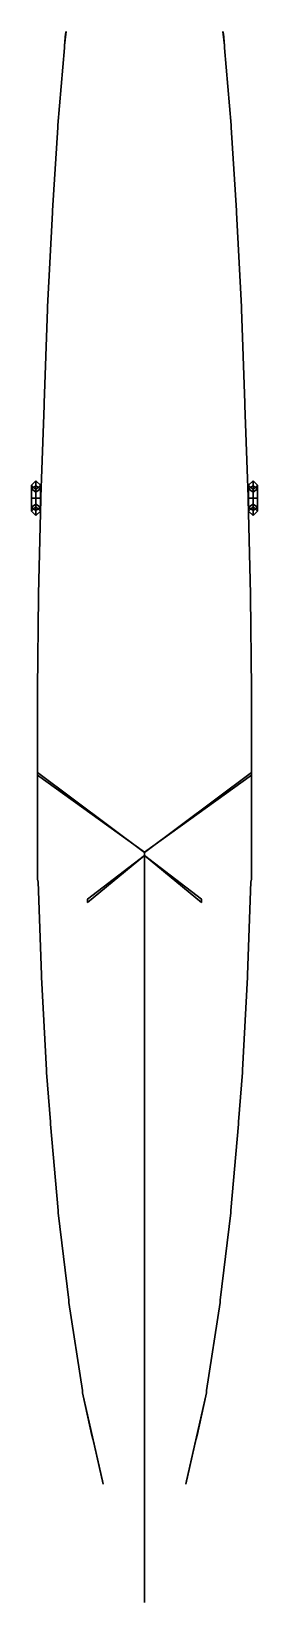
# Model space of a CAD drawing. Extents: x -2 to 2, y -15.1 to 12.9.
import ezdxf

# ---------------------------------------------------------------- set-up
doc = ezdxf.new("R2010")
doc.units = 0
doc.layers.add('RAILINGS', color=6, linetype='CONTINUOUS')
doc.layers.add('RING-BUOY', color=1, linetype='CONTINUOUS')

msp = doc.modelspace()

# ---------------------------------------------------------------- linework, layer by layer
at = {"layer": 'RAILINGS'}
for points in [[(-1.43, 12.68, 0.89), (-1.43, 12.68, 0.93), (-1.4, 12.93, 0.51), (-1.41, 12.89, 0.51)], [(-1.41, 12.89, 0.51), (-1.4, 12.93, 0.51), (-1.43, 12.68, 0.93), (-1.43, 12.68, 0.89)], [(-1.41, 12.89, 0.51), (-1.4, 12.93, 0.51), (-1.43, 12.68, 1.31), (-1.43, 12.68, 1.27)], [(-1.43, 12.68, 1.27), (-1.43, 12.68, 1.31), (-1.4, 12.93, 0.51), (-1.41, 12.89, 0.51)], [(1.41, 12.89, 0.51), (1.4, 12.93, 0.51), (1.43, 12.68, 0.93), (1.43, 12.68, 0.89)], [(1.43, 12.68, 0.89), (1.43, 12.68, 0.93), (1.4, 12.93, 0.51), (1.41, 12.89, 0.51)], [(1.43, 12.68, 1.27), (1.43, 12.68, 1.31), (1.4, 12.93, 0.51), (1.41, 12.89, 0.51)], [(1.41, 12.89, 0.51), (1.4, 12.93, 0.51), (1.43, 12.68, 1.31), (1.43, 12.68, 1.27)], [(-1.43, 12.64, 0.89), (-1.43, 12.64, 0.93), (-1.55, 11.26, 1), (-1.55, 11.26, 0.96)], [(-1.55, 11.26, 0.96), (-1.55, 11.26, 1), (-1.43, 12.64, 0.93), (-1.43, 12.64, 0.89)], [(-1.55, 11.26, 1.34), (-1.55, 11.26, 1.38), (-1.43, 12.64, 1.31), (-1.43, 12.64, 1.27)], [(-1.43, 12.64, 1.27), (-1.43, 12.64, 1.31), (-1.55, 11.26, 1.38), (-1.55, 11.26, 1.34)], [(-1.43, 12.68, 0.52), (-1.43, 12.64, 0.52), (-1.43, 12.64, 1.31), (-1.43, 12.68, 1.31)], [(-1.43, 12.68, 1.31), (-1.43, 12.64, 1.31), (-1.43, 12.64, 0.52), (-1.43, 12.68, 0.52)], [(1.43, 12.68, 0.52), (1.43, 12.64, 0.52), (1.43, 12.64, 1.31), (1.43, 12.68, 1.31)], [(1.43, 12.68, 1.31), (1.43, 12.64, 1.31), (1.43, 12.64, 0.52), (1.43, 12.68, 0.52)], [(1.43, 12.64, 1.27), (1.43, 12.64, 1.31), (1.55, 11.26, 1.38), (1.55, 11.26, 1.34)], [(1.55, 11.26, 1.34), (1.55, 11.26, 1.38), (1.43, 12.64, 1.31), (1.43, 12.64, 1.27)], [(1.55, 11.26, 0.96), (1.55, 11.26, 1), (1.43, 12.64, 0.93), (1.43, 12.64, 0.89)], [(1.43, 12.64, 0.89), (1.43, 12.64, 0.93), (1.55, 11.26, 1), (1.55, 11.26, 0.96)], [(-1.64, 9.74, 0.99), (-1.64, 9.74, 1.03), (-1.55, 11.22, 1), (-1.55, 11.22, 0.96)], [(-1.55, 11.22, 0.96), (-1.55, 11.22, 1), (-1.64, 9.74, 1.03), (-1.64, 9.74, 0.99)], [(-1.55, 11.22, 1.34), (-1.55, 11.22, 1.38), (-1.64, 9.74, 1.41), (-1.64, 9.74, 1.37)], [(-1.64, 9.74, 1.37), (-1.64, 9.74, 1.41), (-1.55, 11.22, 1.38), (-1.55, 11.22, 1.34)], [(-1.55, 11.26, 0.57), (-1.55, 11.22, 0.58), (-1.55, 11.22, 1.38), (-1.55, 11.26, 1.38)], [(-1.55, 11.26, 1.38), (-1.55, 11.22, 1.38), (-1.55, 11.22, 0.58), (-1.55, 11.26, 0.57)], [(1.55, 11.26, 1.38), (1.55, 11.22, 1.38), (1.55, 11.22, 0.58), (1.55, 11.26, 0.57)], [(1.55, 11.26, 0.57), (1.55, 11.22, 0.58), (1.55, 11.22, 1.38), (1.55, 11.26, 1.38)], [(1.64, 9.74, 1.37), (1.64, 9.74, 1.41), (1.55, 11.22, 1.38), (1.55, 11.22, 1.34)], [(1.55, 11.22, 1.34), (1.55, 11.22, 1.38), (1.64, 9.74, 1.41), (1.64, 9.74, 1.37)], [(1.55, 11.22, 0.96), (1.55, 11.22, 1), (1.64, 9.74, 1.03), (1.64, 9.74, 0.99)], [(1.64, 9.74, 0.99), (1.64, 9.74, 1.03), (1.55, 11.22, 1), (1.55, 11.22, 0.96)], [(-1.64, 9.7, 0.99), (-1.64, 9.7, 1.03), (-1.73, 8.02, 1.07), (-1.73, 8.02, 1.03)], [(-1.73, 8.02, 1.03), (-1.73, 8.02, 1.07), (-1.64, 9.7, 1.03), (-1.64, 9.7, 0.99)], [(-1.73, 8.02, 1.41), (-1.73, 8.02, 1.45), (-1.64, 9.7, 1.41), (-1.64, 9.7, 1.37)], [(-1.64, 9.7, 1.37), (-1.64, 9.7, 1.41), (-1.73, 8.02, 1.45), (-1.73, 8.02, 1.41)], [(-1.64, 9.74, 1.41), (-1.64, 9.7, 1.41), (-1.64, 9.7, 0.63), (-1.64, 9.74, 0.63)], [(-1.64, 9.74, 0.63), (-1.64, 9.7, 0.63), (-1.64, 9.7, 1.41), (-1.64, 9.74, 1.41)], [(1.64, 9.74, 1.41), (1.64, 9.7, 1.41), (1.64, 9.7, 0.63), (1.64, 9.74, 0.63)], [(1.64, 9.74, 0.63), (1.64, 9.7, 0.63), (1.64, 9.7, 1.41), (1.64, 9.74, 1.41)], [(1.64, 9.7, 1.37), (1.64, 9.7, 1.41), (1.73, 8.02, 1.45), (1.73, 8.02, 1.41)], [(1.73, 8.02, 1.41), (1.73, 8.02, 1.45), (1.64, 9.7, 1.41), (1.64, 9.7, 1.37)], [(1.73, 8.02, 1.03), (1.73, 8.02, 1.07), (1.64, 9.7, 1.03), (1.64, 9.7, 0.99)], [(1.64, 9.7, 0.99), (1.64, 9.7, 1.03), (1.73, 8.02, 1.07), (1.73, 8.02, 1.03)], [(-1.73, 7.98, 1.03), (-1.73, 7.98, 1.07), (-1.79, 6.3, 1.13), (-1.79, 6.3, 1.09)], [(-1.79, 6.3, 1.09), (-1.79, 6.3, 1.13), (-1.73, 7.98, 1.07), (-1.73, 7.98, 1.03)], [(-1.79, 6.3, 1.47), (-1.79, 6.3, 1.51), (-1.73, 7.98, 1.45), (-1.73, 7.98, 1.41)], [(-1.73, 7.98, 1.41), (-1.73, 7.98, 1.45), (-1.79, 6.3, 1.51), (-1.79, 6.3, 1.47)], [(-1.73, 8.02, 0.68), (-1.73, 7.98, 0.69), (-1.73, 7.98, 1.45), (-1.73, 8.02, 1.45)], [(-1.73, 8.02, 1.45), (-1.73, 7.98, 1.45), (-1.73, 7.98, 0.69), (-1.73, 8.02, 0.68)], [(1.73, 8.02, 0.68), (1.73, 7.98, 0.69), (1.73, 7.98, 1.45), (1.73, 8.02, 1.45)], [(1.73, 8.02, 1.45), (1.73, 7.98, 1.45), (1.73, 7.98, 0.69), (1.73, 8.02, 0.68)], [(1.79, 6.3, 1.47), (1.79, 6.3, 1.51), (1.73, 7.98, 1.45), (1.73, 7.98, 1.41)], [(1.73, 7.98, 1.41), (1.73, 7.98, 1.45), (1.79, 6.3, 1.51), (1.79, 6.3, 1.47)], [(1.79, 6.3, 1.09), (1.79, 6.3, 1.13), (1.73, 7.98, 1.07), (1.73, 7.98, 1.03)], [(1.73, 7.98, 1.03), (1.73, 7.98, 1.07), (1.79, 6.3, 1.13), (1.79, 6.3, 1.09)], [(-1.85, 4.63, 1.14), (-1.85, 4.63, 1.18), (-1.79, 6.26, 1.13), (-1.79, 6.26, 1.09)], [(-1.79, 6.26, 1.09), (-1.79, 6.26, 1.13), (-1.85, 4.63, 1.18), (-1.85, 4.63, 1.14)], [(-1.79, 6.26, 1.47), (-1.79, 6.26, 1.51), (-1.85, 4.63, 1.56), (-1.85, 4.63, 1.52)], [(-1.85, 4.63, 1.52), (-1.85, 4.63, 1.56), (-1.79, 6.26, 1.51), (-1.79, 6.26, 1.47)], [(-1.79, 6.3, 0.74), (-1.79, 6.26, 0.75), (-1.79, 6.26, 1.51), (-1.79, 6.3, 1.51)], [(-1.79, 6.3, 1.51), (-1.79, 6.26, 1.51), (-1.79, 6.26, 0.75), (-1.79, 6.3, 0.74)], [(1.79, 6.3, 1.51), (1.79, 6.26, 1.51), (1.79, 6.26, 0.75), (1.79, 6.3, 0.74)], [(1.79, 6.3, 0.74), (1.79, 6.26, 0.75), (1.79, 6.26, 1.51), (1.79, 6.3, 1.51)], [(1.79, 6.26, 1.47), (1.79, 6.26, 1.51), (1.85, 4.63, 1.56), (1.85, 4.63, 1.52)], [(1.85, 4.63, 1.52), (1.85, 4.63, 1.56), (1.79, 6.26, 1.51), (1.79, 6.26, 1.47)], [(1.79, 6.26, 1.09), (1.79, 6.26, 1.13), (1.85, 4.63, 1.18), (1.85, 4.63, 1.14)], [(1.85, 4.63, 1.14), (1.85, 4.63, 1.18), (1.79, 6.26, 1.13), (1.79, 6.26, 1.09)], [(-1.89, 2.9, 1.6), (-1.89, 2.9, 1.64), (-1.85, 4.59, 1.56), (-1.85, 4.59, 1.52)], [(-1.85, 4.59, 1.52), (-1.85, 4.59, 1.56), (-1.89, 2.9, 1.64), (-1.89, 2.9, 1.6)], [(-1.85, 4.59, 1.14), (-1.85, 4.59, 1.18), (-1.89, 2.9, 1.26), (-1.89, 2.9, 1.22)], [(-1.89, 2.9, 1.22), (-1.89, 2.9, 1.26), (-1.85, 4.59, 1.18), (-1.85, 4.59, 1.14)], [(-1.85, 4.63, 0.79), (-1.85, 4.59, 0.8), (-1.85, 4.59, 1.56), (-1.85, 4.63, 1.56)], [(-1.85, 4.63, 1.56), (-1.85, 4.59, 1.56), (-1.85, 4.59, 0.8), (-1.85, 4.63, 0.79)], [(1.85, 4.63, 1.56), (1.85, 4.59, 1.56), (1.85, 4.59, 0.8), (1.85, 4.63, 0.79)], [(1.85, 4.63, 0.79), (1.85, 4.59, 0.8), (1.85, 4.59, 1.56), (1.85, 4.63, 1.56)], [(1.89, 2.9, 1.6), (1.89, 2.9, 1.64), (1.85, 4.59, 1.56), (1.85, 4.59, 1.52)], [(1.85, 4.59, 1.52), (1.85, 4.59, 1.56), (1.89, 2.9, 1.64), (1.89, 2.9, 1.6)], [(1.89, 2.9, 1.22), (1.89, 2.9, 1.26), (1.85, 4.59, 1.18), (1.85, 4.59, 1.14)], [(1.85, 4.59, 1.14), (1.85, 4.59, 1.18), (1.89, 2.9, 1.26), (1.89, 2.9, 1.22)], [(-1.91, 1.21, 1.22), (-1.91, 1.21, 1.26), (-1.89, 2.86, 1.26), (-1.89, 2.86, 1.22)], [(-1.89, 2.86, 1.22), (-1.89, 2.86, 1.26), (-1.91, 1.21, 1.26), (-1.91, 1.21, 1.22)], [(-1.89, 2.86, 1.6), (-1.89, 2.86, 1.64), (-1.91, 1.21, 1.64), (-1.91, 1.21, 1.6)], [(-1.91, 1.21, 1.6), (-1.91, 1.21, 1.64), (-1.89, 2.86, 1.64), (-1.89, 2.86, 1.6)], [(-1.89, 2.9, 1.64), (-1.89, 2.86, 1.64), (-1.89, 2.86, 0.82), (-1.89, 2.9, 0.82)], [(-1.89, 2.9, 0.82), (-1.89, 2.86, 0.82), (-1.89, 2.86, 1.64), (-1.89, 2.9, 1.64)], [(1.89, 2.9, 1.64), (1.89, 2.86, 1.64), (1.89, 2.86, 0.82), (1.89, 2.9, 0.82)], [(1.89, 2.9, 0.82), (1.89, 2.86, 0.82), (1.89, 2.86, 1.64), (1.89, 2.9, 1.64)], [(1.89, 2.86, 1.6), (1.89, 2.86, 1.64), (1.91, 1.21, 1.64), (1.91, 1.21, 1.6)], [(1.91, 1.21, 1.6), (1.91, 1.21, 1.64), (1.89, 2.86, 1.64), (1.89, 2.86, 1.6)], [(1.89, 2.86, 1.22), (1.89, 2.86, 1.26), (1.91, 1.21, 1.26), (1.91, 1.21, 1.22)], [(1.91, 1.21, 1.22), (1.91, 1.21, 1.26), (1.89, 2.86, 1.26), (1.89, 2.86, 1.22)], [(-1.91, 1.21, 0.84), (-1.91, 1.17, 0.84), (-1.91, 1.17, 1.64), (-1.91, 1.21, 1.64)], [(-1.91, 1.21, 1.64), (-1.91, 1.17, 1.64), (-1.91, 1.17, 0.84), (-1.91, 1.21, 0.84)], [(-1.91, -0.49, 1.26), (-1.91, -0.49, 1.3), (-1.91, 1.17, 1.26), (-1.91, 1.17, 1.22)], [(-1.91, 1.17, 1.22), (-1.91, 1.17, 1.26), (-1.91, -0.49, 1.3), (-1.91, -0.49, 1.26)], [(-1.91, 1.17, 1.6), (-1.91, 1.17, 1.64), (-1.91, -0.49, 1.68), (-1.91, -0.49, 1.64)], [(-1.91, -0.49, 1.64), (-1.91, -0.49, 1.68), (-1.91, 1.17, 1.64), (-1.91, 1.17, 1.6)], [(1.91, 1.21, 0.84), (1.91, 1.17, 0.84), (1.91, 1.17, 1.64), (1.91, 1.21, 1.64)], [(1.91, 1.21, 1.64), (1.91, 1.17, 1.64), (1.91, 1.17, 0.84), (1.91, 1.21, 0.84)], [(1.91, -0.49, 1.64), (1.91, -0.49, 1.68), (1.91, 1.17, 1.64), (1.91, 1.17, 1.6)], [(1.91, 1.17, 1.6), (1.91, 1.17, 1.64), (1.91, -0.49, 1.68), (1.91, -0.49, 1.64)], [(1.91, 1.17, 1.22), (1.91, 1.17, 1.26), (1.91, -0.49, 1.3), (1.91, -0.49, 1.26)], [(1.91, -0.49, 1.26), (1.91, -0.49, 1.3), (1.91, 1.17, 1.26), (1.91, 1.17, 1.22)], [(-1.91, -0.33, 0.86), (-1.91, -0.28, 0.86), (0, -1.705, 4.98), (0, -1.7, 4.93)], [(0, -1.7, 4.93), (0, -1.705, 4.98), (-1.91, -0.28, 0.86), (-1.91, -0.33, 0.86)], [(1.91, -0.33, 0.86), (1.91, -0.28, 0.86), (0, -1.705, 4.98), (0, -1.7, 4.93)], [(0, -1.7, 4.93), (0, -1.705, 4.98), (1.91, -0.28, 0.86), (1.91, -0.33, 0.86)], [(-1.91, -0.49, 0.86), (-1.91, -0.53, 0.86), (-1.91, -0.53, 1.68), (-1.91, -0.49, 1.68)], [(-1.91, -0.49, 1.68), (-1.91, -0.53, 1.68), (-1.91, -0.53, 0.86), (-1.91, -0.49, 0.86)], [(-1.91, -2.19, 1.26), (-1.91, -2.19, 1.3), (-1.91, -0.53, 1.3), (-1.91, -0.53, 1.26)], [(-1.91, -0.53, 1.26), (-1.91, -0.53, 1.3), (-1.91, -2.19, 1.3), (-1.91, -2.19, 1.26)], [(-1.91, -0.53, 1.64), (-1.91, -0.53, 1.68), (-1.91, -2.19, 1.68), (-1.91, -2.19, 1.64)], [(-1.91, -2.19, 1.64), (-1.91, -2.19, 1.68), (-1.91, -0.53, 1.68), (-1.91, -0.53, 1.64)], [(1.91, -0.49, 0.86), (1.91, -0.53, 0.86), (1.91, -0.53, 1.68), (1.91, -0.49, 1.68)], [(1.91, -0.49, 1.68), (1.91, -0.53, 1.68), (1.91, -0.53, 0.86), (1.91, -0.49, 0.86)], [(1.91, -0.53, 1.64), (1.91, -0.53, 1.68), (1.91, -2.19, 1.68), (1.91, -2.19, 1.64)], [(1.91, -2.19, 1.64), (1.91, -2.19, 1.68), (1.91, -0.53, 1.68), (1.91, -0.53, 1.64)], [(1.91, -0.53, 1.26), (1.91, -0.53, 1.3), (1.91, -2.19, 1.3), (1.91, -2.19, 1.26)], [(1.91, -2.19, 1.26), (1.91, -2.19, 1.3), (1.91, -0.53, 1.3), (1.91, -0.53, 1.26)], [(0, -1.76, 4.71), (0, -1.76, 4.76), (-1.02, -2.6, 1.57), (-1.02, -2.54, 1.57)], [(-1.02, -2.54, 1.57), (-1.02, -2.6, 1.57), (0, -1.76, 4.76), (0, -1.76, 4.71)], [(0, -1.72, 5.246), (0, -1.715, 5.297), (0, -15.08, 2.84), (0, -15.08, 2.79)], [(0, -15.08, 2.79), (0, -15.08, 2.84), (0, -1.715, 5.297), (0, -1.72, 5.246)], [(1.02, -2.54, 1.57), (1.02, -2.6, 1.57), (0, -1.76, 4.76), (0, -1.76, 4.71)], [(0, -1.76, 4.71), (0, -1.76, 4.76), (1.02, -2.6, 1.57), (1.02, -2.54, 1.57)], [(-1.91, -2.19, 1.68), (-1.9, -2.23, 1.68), (-1.9, -2.23, 0.89), (-1.91, -2.19, 0.89)], [(-1.91, -2.19, 0.89), (-1.9, -2.23, 0.89), (-1.9, -2.23, 1.68), (-1.91, -2.19, 1.68)], [(-1.9, -2.23, 1.26), (-1.9, -2.23, 1.3), (-1.84, -3.89, 1.3), (-1.84, -3.89, 1.26)], [(-1.84, -3.89, 1.26), (-1.84, -3.89, 1.3), (-1.9, -2.23, 1.3), (-1.9, -2.23, 1.26)], [(-1.84, -3.89, 1.64), (-1.84, -3.89, 1.68), (-1.9, -2.23, 1.68), (-1.9, -2.23, 1.64)], [(-1.9, -2.23, 1.64), (-1.9, -2.23, 1.68), (-1.84, -3.89, 1.68), (-1.84, -3.89, 1.64)], [(1.84, -3.89, 1.64), (1.84, -3.89, 1.68), (1.9, -2.23, 1.68), (1.9, -2.23, 1.64)], [(1.9, -2.23, 1.64), (1.9, -2.23, 1.68), (1.84, -3.89, 1.68), (1.84, -3.89, 1.64)], [(1.84, -3.89, 1.26), (1.84, -3.89, 1.3), (1.9, -2.23, 1.3), (1.9, -2.23, 1.26)], [(1.9, -2.23, 1.26), (1.9, -2.23, 1.3), (1.84, -3.89, 1.3), (1.84, -3.89, 1.26)], [(1.91, -2.19, 1.68), (1.9, -2.23, 1.68), (1.9, -2.23, 0.89), (1.91, -2.19, 0.89)], [(1.91, -2.19, 0.89), (1.9, -2.23, 0.89), (1.9, -2.23, 1.68), (1.91, -2.19, 1.68)], [(-1.84, -3.89, 0.89), (-1.84, -3.93, 0.89), (-1.84, -3.93, 1.68), (-1.84, -3.89, 1.68)], [(-1.84, -3.89, 1.68), (-1.84, -3.93, 1.68), (-1.84, -3.93, 0.89), (-1.84, -3.89, 0.89)], [(1.84, -3.89, 0.89), (1.84, -3.93, 0.89), (1.84, -3.93, 1.68), (1.84, -3.89, 1.68)], [(1.84, -3.89, 1.68), (1.84, -3.93, 1.68), (1.84, -3.93, 0.89), (1.84, -3.89, 0.89)], [(-1.75, -5.59, 1.26), (-1.75, -5.59, 1.3), (-1.84, -3.93, 1.3), (-1.84, -3.93, 1.26)], [(-1.84, -3.93, 1.26), (-1.84, -3.93, 1.3), (-1.75, -5.59, 1.3), (-1.75, -5.59, 1.26)], [(-1.84, -3.93, 1.64), (-1.84, -3.93, 1.68), (-1.75, -5.59, 1.68), (-1.75, -5.59, 1.64)], [(-1.75, -5.59, 1.64), (-1.75, -5.59, 1.68), (-1.84, -3.93, 1.68), (-1.84, -3.93, 1.64)], [(1.84, -3.93, 1.64), (1.84, -3.93, 1.68), (1.75, -5.59, 1.68), (1.75, -5.59, 1.64)], [(1.75, -5.59, 1.64), (1.75, -5.59, 1.68), (1.84, -3.93, 1.68), (1.84, -3.93, 1.64)], [(1.84, -3.93, 1.26), (1.84, -3.93, 1.3), (1.75, -5.59, 1.3), (1.75, -5.59, 1.26)], [(1.75, -5.59, 1.26), (1.75, -5.59, 1.3), (1.84, -3.93, 1.3), (1.84, -3.93, 1.26)], [(-1.75, -5.59, 0.9), (-1.75, -5.63, 0.9), (-1.75, -5.63, 1.68), (-1.75, -5.59, 1.68)], [(-1.75, -5.59, 1.68), (-1.75, -5.63, 1.68), (-1.75, -5.63, 0.9), (-1.75, -5.59, 0.9)], [(1.75, -5.59, 1.68), (1.75, -5.63, 1.68), (1.75, -5.63, 0.9), (1.75, -5.59, 0.9)], [(1.75, -5.59, 0.9), (1.75, -5.63, 0.9), (1.75, -5.63, 1.68), (1.75, -5.59, 1.68)], [(-1.68, -6.51, 1.26), (-1.68, -6.51, 1.3), (-1.75, -5.63, 1.3), (-1.75, -5.63, 1.26)], [(-1.75, -5.63, 1.26), (-1.75, -5.63, 1.3), (-1.68, -6.51, 1.3), (-1.68, -6.51, 1.26)], [(-1.75, -5.63, 1.64), (-1.75, -5.63, 1.68), (-1.68, -6.51, 1.68), (-1.68, -6.51, 1.64)], [(-1.68, -6.51, 1.64), (-1.68, -6.51, 1.68), (-1.75, -5.63, 1.68), (-1.75, -5.63, 1.64)], [(1.68, -6.51, 1.64), (1.68, -6.51, 1.68), (1.75, -5.63, 1.68), (1.75, -5.63, 1.64)], [(1.75, -5.63, 1.64), (1.75, -5.63, 1.68), (1.68, -6.51, 1.68), (1.68, -6.51, 1.64)], [(1.75, -5.63, 1.26), (1.75, -5.63, 1.3), (1.68, -6.51, 1.3), (1.68, -6.51, 1.26)], [(1.68, -6.51, 1.26), (1.68, -6.51, 1.3), (1.75, -5.63, 1.3), (1.75, -5.63, 1.26)], [(-1.68, -6.51, 1.68), (-1.68, -6.55, 1.68), (-1.68, -6.55, 0.9), (-1.68, -6.51, 0.9)], [(-1.68, -6.51, 0.9), (-1.68, -6.55, 0.9), (-1.68, -6.55, 1.68), (-1.68, -6.51, 1.68)], [(-1.54, -8.09, 1.26), (-1.54, -8.09, 1.3), (-1.68, -6.55, 1.3), (-1.68, -6.55, 1.26)], [(-1.68, -6.55, 1.26), (-1.68, -6.55, 1.3), (-1.54, -8.09, 1.3), (-1.54, -8.09, 1.26)], [(-1.54, -8.09, 1.64), (-1.54, -8.09, 1.68), (-1.68, -6.55, 1.68), (-1.68, -6.55, 1.64)], [(-1.68, -6.55, 1.64), (-1.68, -6.55, 1.68), (-1.54, -8.09, 1.68), (-1.54, -8.09, 1.64)], [(1.54, -8.09, 1.64), (1.54, -8.09, 1.68), (1.68, -6.55, 1.68), (1.68, -6.55, 1.64)], [(1.68, -6.55, 1.64), (1.68, -6.55, 1.68), (1.54, -8.09, 1.68), (1.54, -8.09, 1.64)], [(1.54, -8.09, 1.26), (1.54, -8.09, 1.3), (1.68, -6.55, 1.3), (1.68, -6.55, 1.26)], [(1.68, -6.55, 1.26), (1.68, -6.55, 1.3), (1.54, -8.09, 1.3), (1.54, -8.09, 1.26)], [(1.68, -6.51, 0.9), (1.68, -6.55, 0.9), (1.68, -6.55, 1.68), (1.68, -6.51, 1.68)], [(1.68, -6.51, 1.68), (1.68, -6.55, 1.68), (1.68, -6.55, 0.9), (1.68, -6.51, 0.9)], [(-1.54, -8.09, 0.9), (-1.54, -8.13, 0.9), (-1.54, -8.13, 1.68), (-1.54, -8.09, 1.68)], [(-1.54, -8.09, 1.68), (-1.54, -8.13, 1.68), (-1.54, -8.13, 0.9), (-1.54, -8.09, 0.9)], [(1.54, -8.09, 0.9), (1.54, -8.13, 0.9), (1.54, -8.13, 1.68), (1.54, -8.09, 1.68)], [(1.54, -8.09, 1.68), (1.54, -8.13, 1.68), (1.54, -8.13, 0.9), (1.54, -8.09, 0.9)], [(-1.54, -8.13, 1.26), (-1.54, -8.13, 1.3), (-1.35, -9.69, 1.3), (-1.35, -9.69, 1.26)], [(-1.35, -9.69, 1.26), (-1.35, -9.69, 1.3), (-1.54, -8.13, 1.3), (-1.54, -8.13, 1.26)], [(-1.35, -9.69, 1.64), (-1.35, -9.69, 1.68), (-1.54, -8.13, 1.68), (-1.54, -8.13, 1.64)], [(-1.54, -8.13, 1.64), (-1.54, -8.13, 1.68), (-1.35, -9.69, 1.68), (-1.35, -9.69, 1.64)], [(1.54, -8.13, 1.64), (1.54, -8.13, 1.68), (1.35, -9.69, 1.68), (1.35, -9.69, 1.64)], [(1.35, -9.69, 1.64), (1.35, -9.69, 1.68), (1.54, -8.13, 1.68), (1.54, -8.13, 1.64)], [(1.35, -9.69, 1.26), (1.35, -9.69, 1.3), (1.54, -8.13, 1.3), (1.54, -8.13, 1.26)], [(1.54, -8.13, 1.26), (1.54, -8.13, 1.3), (1.35, -9.69, 1.3), (1.35, -9.69, 1.26)], [(-1.35, -9.69, 1.68), (-1.35, -9.73, 1.68), (-1.35, -9.73, 0.9), (-1.35, -9.69, 0.9)], [(-1.35, -9.69, 0.9), (-1.35, -9.73, 0.9), (-1.35, -9.73, 1.68), (-1.35, -9.69, 1.68)], [(-1.11, -11.3, 1.26), (-1.11, -11.3, 1.3), (-1.35, -9.73, 1.3), (-1.35, -9.73, 1.26)], [(-1.35, -9.73, 1.26), (-1.35, -9.73, 1.3), (-1.11, -11.3, 1.3), (-1.11, -11.3, 1.26)], [(-1.35, -9.73, 1.64), (-1.35, -9.73, 1.68), (-1.11, -11.3, 1.68), (-1.11, -11.3, 1.64)], [(-1.11, -11.3, 1.64), (-1.11, -11.3, 1.68), (-1.35, -9.73, 1.68), (-1.35, -9.73, 1.64)], [(1.11, -11.3, 1.64), (1.11, -11.3, 1.68), (1.35, -9.73, 1.68), (1.35, -9.73, 1.64)], [(1.35, -9.73, 1.64), (1.35, -9.73, 1.68), (1.11, -11.3, 1.68), (1.11, -11.3, 1.64)], [(1.35, -9.73, 1.26), (1.35, -9.73, 1.3), (1.11, -11.3, 1.3), (1.11, -11.3, 1.26)], [(1.11, -11.3, 1.26), (1.11, -11.3, 1.3), (1.35, -9.73, 1.3), (1.35, -9.73, 1.26)], [(1.35, -9.69, 1.68), (1.35, -9.73, 1.68), (1.35, -9.73, 0.9), (1.35, -9.69, 0.9)], [(1.35, -9.69, 0.9), (1.35, -9.73, 0.9), (1.35, -9.73, 1.68), (1.35, -9.69, 1.68)], [(-1.11, -11.3, 0.9), (-1.11, -11.34, 0.9), (-1.11, -11.34, 1.68), (-1.11, -11.3, 1.68)], [(-1.11, -11.3, 1.68), (-1.11, -11.34, 1.68), (-1.11, -11.34, 0.9), (-1.11, -11.3, 0.9)], [(-0.75, -12.91, 0.91), (-0.74, -12.97, 0.92), (-1.11, -11.34, 1.68), (-1.11, -11.34, 1.64)], [(-1.11, -11.34, 1.64), (-1.11, -11.34, 1.68), (-0.74, -12.97, 0.92), (-0.75, -12.91, 0.91)], [(-0.94, -12.1, 0.91), (-0.92, -12.17, 0.91), (-1.11, -11.34, 1.3), (-1.11, -11.34, 1.26)], [(-1.11, -11.34, 1.26), (-1.11, -11.34, 1.3), (-0.92, -12.17, 0.91), (-0.94, -12.1, 0.91)], [(0.75, -12.91, 0.91), (0.74, -12.97, 0.92), (1.11, -11.34, 1.68), (1.11, -11.34, 1.64)], [(1.11, -11.34, 1.64), (1.11, -11.34, 1.68), (0.74, -12.97, 0.92), (0.75, -12.91, 0.91)], [(0.94, -12.1, 0.91), (0.92, -12.17, 0.91), (1.11, -11.34, 1.3), (1.11, -11.34, 1.26)], [(1.11, -11.34, 1.26), (1.11, -11.34, 1.3), (0.92, -12.17, 0.91), (0.94, -12.1, 0.91)], [(1.11, -11.3, 0.9), (1.11, -11.34, 0.9), (1.11, -11.34, 1.68), (1.11, -11.3, 1.68)], [(1.11, -11.3, 1.68), (1.11, -11.34, 1.68), (1.11, -11.34, 0.9), (1.11, -11.3, 0.9)]]:
    msp.add_3dface(points, dxfattribs=at)
at = {"layer": 'RING-BUOY'}
for points in [[(-1.94, 4.92, 1.09), (-2.02, 4.84, 1.09), (-2.02, 4.773, 1.253), (-1.94, 4.829, 1.309)], [(-1.94, 4.829, 0.871), (-2.02, 4.773, 0.927), (-2.02, 4.84, 1.09), (-1.94, 4.92, 1.09)], [(-2.02, 4.84, 1.09), (-1.94, 4.76, 1.09), (-1.94, 4.716, 1.196), (-2.02, 4.773, 1.253)], [(-2.02, 4.773, 0.927), (-1.94, 4.716, 0.984), (-1.94, 4.76, 1.09), (-2.02, 4.84, 1.09)], [(-1.94, 4.61, 0.78), (-2.02, 4.61, 0.86), (-2.02, 4.773, 0.927), (-1.94, 4.829, 0.871)], [(-1.94, 4.829, 1.309), (-2.02, 4.773, 1.253), (-2.02, 4.61, 1.32), (-1.94, 4.61, 1.4)], [(-2.02, 4.61, 0.86), (-1.94, 4.61, 0.94), (-1.94, 4.716, 0.984), (-2.02, 4.773, 0.927)], [(-2.02, 4.773, 1.253), (-1.94, 4.716, 1.196), (-1.94, 4.61, 1.24), (-2.02, 4.61, 1.32)], [(-1.86, 4.84, 1.09), (-1.94, 4.92, 1.09), (-1.94, 4.829, 1.309), (-1.86, 4.773, 1.253)], [(-1.86, 4.773, 0.927), (-1.94, 4.829, 0.871), (-1.94, 4.92, 1.09), (-1.86, 4.84, 1.09)], [(-1.94, 4.76, 1.09), (-1.86, 4.84, 1.09), (-1.86, 4.773, 1.253), (-1.94, 4.716, 1.196)], [(-1.94, 4.716, 0.984), (-1.86, 4.773, 0.927), (-1.86, 4.84, 1.09), (-1.94, 4.76, 1.09)], [(-1.86, 4.61, 0.86), (-1.94, 4.61, 0.78), (-1.94, 4.829, 0.871), (-1.86, 4.773, 0.927)], [(-1.86, 4.773, 1.253), (-1.94, 4.829, 1.309), (-1.94, 4.61, 1.4), (-1.86, 4.61, 1.32)], [(-1.94, 4.61, 0.94), (-1.86, 4.61, 0.86), (-1.86, 4.773, 0.927), (-1.94, 4.716, 0.984)], [(-1.94, 4.716, 1.196), (-1.86, 4.773, 1.253), (-1.86, 4.61, 1.32), (-1.94, 4.61, 1.24)], [(1.94, 4.829, 0.871), (1.86, 4.773, 0.927), (1.86, 4.84, 1.09), (1.94, 4.92, 1.09)], [(1.94, 4.92, 1.09), (1.86, 4.84, 1.09), (1.86, 4.773, 1.253), (1.94, 4.829, 1.309)], [(1.86, 4.84, 1.09), (1.94, 4.76, 1.09), (1.94, 4.716, 1.196), (1.86, 4.773, 1.253)], [(1.86, 4.773, 0.927), (1.94, 4.716, 0.984), (1.94, 4.76, 1.09), (1.86, 4.84, 1.09)], [(1.94, 4.61, 0.78), (1.86, 4.61, 0.86), (1.86, 4.773, 0.927), (1.94, 4.829, 0.871)], [(1.94, 4.829, 1.309), (1.86, 4.773, 1.253), (1.86, 4.61, 1.32), (1.94, 4.61, 1.4)], [(1.86, 4.61, 0.86), (1.94, 4.61, 0.94), (1.94, 4.716, 0.984), (1.86, 4.773, 0.927)], [(1.86, 4.773, 1.253), (1.94, 4.716, 1.196), (1.94, 4.61, 1.24), (1.86, 4.61, 1.32)], [(2.02, 4.773, 0.927), (1.94, 4.829, 0.871), (1.94, 4.92, 1.09), (2.02, 4.84, 1.09)], [(2.02, 4.84, 1.09), (1.94, 4.92, 1.09), (1.94, 4.829, 1.309), (2.02, 4.773, 1.253)], [(1.94, 4.76, 1.09), (2.02, 4.84, 1.09), (2.02, 4.773, 1.253), (1.94, 4.716, 1.196)], [(1.94, 4.716, 0.984), (2.02, 4.773, 0.927), (2.02, 4.84, 1.09), (1.94, 4.76, 1.09)], [(2.02, 4.61, 0.86), (1.94, 4.61, 0.78), (1.94, 4.829, 0.871), (2.02, 4.773, 0.927)], [(2.02, 4.773, 1.253), (1.94, 4.829, 1.309), (1.94, 4.61, 1.4), (2.02, 4.61, 1.32)], [(1.94, 4.61, 0.94), (2.02, 4.61, 0.86), (2.02, 4.773, 0.927), (1.94, 4.716, 0.984)], [(1.94, 4.716, 1.196), (2.02, 4.773, 1.253), (2.02, 4.61, 1.32), (1.94, 4.61, 1.24)], [(-1.94, 4.391, 0.871), (-2.02, 4.447, 0.927), (-2.02, 4.61, 0.86), (-1.94, 4.61, 0.78)], [(-2.02, 4.447, 0.927), (-1.94, 4.504, 0.984), (-1.94, 4.61, 0.94), (-2.02, 4.61, 0.86)], [(-2.02, 4.61, 1.32), (-1.94, 4.61, 1.24), (-1.94, 4.504, 1.196), (-2.02, 4.447, 1.253)], [(-1.94, 4.61, 1.4), (-2.02, 4.61, 1.32), (-2.02, 4.447, 1.253), (-1.94, 4.391, 1.309)], [(-2.02, 4.447, 1.253), (-1.94, 4.504, 1.196), (-1.94, 4.46, 1.09), (-2.02, 4.38, 1.09)], [(-2.02, 4.38, 1.09), (-1.94, 4.46, 1.09), (-1.94, 4.504, 0.984), (-2.02, 4.447, 0.927)], [(-1.86, 4.447, 0.927), (-1.94, 4.391, 0.871), (-1.94, 4.61, 0.78), (-1.86, 4.61, 0.86)], [(-1.94, 4.504, 0.984), (-1.86, 4.447, 0.927), (-1.86, 4.61, 0.86), (-1.94, 4.61, 0.94)], [(-1.94, 4.61, 1.24), (-1.86, 4.61, 1.32), (-1.86, 4.447, 1.253), (-1.94, 4.504, 1.196)], [(-1.86, 4.61, 1.32), (-1.94, 4.61, 1.4), (-1.94, 4.391, 1.309), (-1.86, 4.447, 1.253)], [(-1.94, 4.504, 1.196), (-1.86, 4.447, 1.253), (-1.86, 4.38, 1.09), (-1.94, 4.46, 1.09)], [(-1.94, 4.46, 1.09), (-1.86, 4.38, 1.09), (-1.86, 4.447, 0.927), (-1.94, 4.504, 0.984)], [(1.94, 4.391, 0.871), (1.86, 4.447, 0.927), (1.86, 4.61, 0.86), (1.94, 4.61, 0.78)], [(1.86, 4.447, 0.927), (1.94, 4.504, 0.984), (1.94, 4.61, 0.94), (1.86, 4.61, 0.86)], [(1.86, 4.61, 1.32), (1.94, 4.61, 1.24), (1.94, 4.504, 1.196), (1.86, 4.447, 1.253)], [(1.94, 4.61, 1.4), (1.86, 4.61, 1.32), (1.86, 4.447, 1.253), (1.94, 4.391, 1.309)], [(1.86, 4.447, 1.253), (1.94, 4.504, 1.196), (1.94, 4.46, 1.09), (1.86, 4.38, 1.09)], [(1.86, 4.38, 1.09), (1.94, 4.46, 1.09), (1.94, 4.504, 0.984), (1.86, 4.447, 0.927)], [(2.02, 4.447, 0.927), (1.94, 4.391, 0.871), (1.94, 4.61, 0.78), (2.02, 4.61, 0.86)], [(1.94, 4.504, 0.984), (2.02, 4.447, 0.927), (2.02, 4.61, 0.86), (1.94, 4.61, 0.94)], [(1.94, 4.61, 1.24), (2.02, 4.61, 1.32), (2.02, 4.447, 1.253), (1.94, 4.504, 1.196)], [(2.02, 4.61, 1.32), (1.94, 4.61, 1.4), (1.94, 4.391, 1.309), (2.02, 4.447, 1.253)], [(1.94, 4.504, 1.196), (2.02, 4.447, 1.253), (2.02, 4.38, 1.09), (1.94, 4.46, 1.09)], [(1.94, 4.46, 1.09), (2.02, 4.38, 1.09), (2.02, 4.447, 0.927), (1.94, 4.504, 0.984)], [(-1.94, 4.391, 1.309), (-2.02, 4.447, 1.253), (-2.02, 4.38, 1.09), (-1.94, 4.3, 1.09)], [(-1.94, 4.3, 1.09), (-2.02, 4.38, 1.09), (-2.02, 4.447, 0.927), (-1.94, 4.391, 0.871)], [(-1.86, 4.447, 1.253), (-1.94, 4.391, 1.309), (-1.94, 4.3, 1.09), (-1.86, 4.38, 1.09)], [(-1.86, 4.38, 1.09), (-1.94, 4.3, 1.09), (-1.94, 4.391, 0.871), (-1.86, 4.447, 0.927)], [(1.94, 4.3, 1.09), (1.86, 4.38, 1.09), (1.86, 4.447, 0.927), (1.94, 4.391, 0.871)], [(1.94, 4.391, 1.309), (1.86, 4.447, 1.253), (1.86, 4.38, 1.09), (1.94, 4.3, 1.09)], [(2.02, 4.38, 1.09), (1.94, 4.3, 1.09), (1.94, 4.391, 0.871), (2.02, 4.447, 0.927)], [(2.02, 4.447, 1.253), (1.94, 4.391, 1.309), (1.94, 4.3, 1.09), (2.02, 4.38, 1.09)]]:
    msp.add_3dface(points, dxfattribs=at)

doc.saveas('drawing.dxf')
